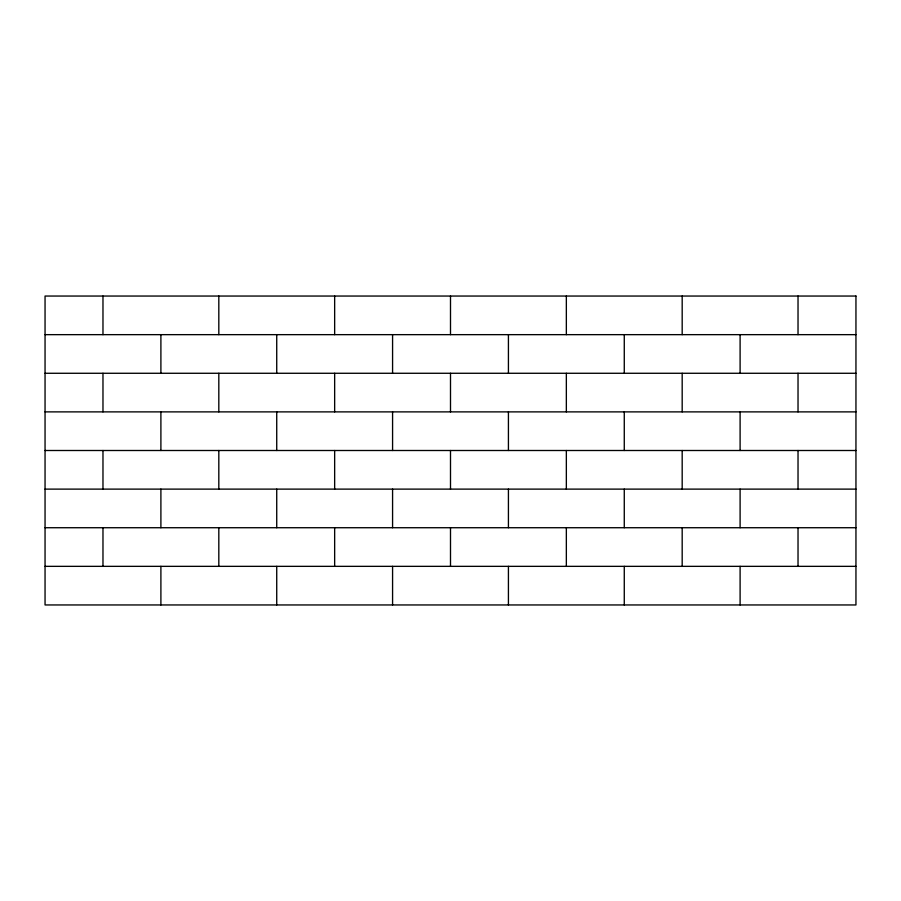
<?xml version="1.0" encoding="UTF-8"?>
<svg xmlns="http://www.w3.org/2000/svg" width="901" height="901" viewBox="0 0 901 901"><rect width="100%" height="100%" fill="white"/><g stroke="black" fill="none" stroke-linecap="round" stroke-linejoin="round"><path stroke-width="1.35" d="M45.05 334.654L855.95 334.654M45.05 373.273L855.95 373.273M45.05 411.881L855.95 411.881M45.05 450.5L855.95 450.5M45.05 489.119L855.95 489.119M45.05 527.727L855.95 527.727M45.05 566.346L855.95 566.346M798.027 296.046L798.027 334.654M798.027 373.273L798.027 411.881M798.027 450.5L798.027 489.119M798.027 527.727L798.027 566.346M740.104 334.654L740.104 373.273M740.104 411.881L740.104 450.5M740.104 489.119L740.104 527.727M740.104 566.346L740.104 604.954M682.181 296.046L682.181 334.654M682.181 373.273L682.181 411.881M682.181 450.5L682.181 489.119M682.181 527.727L682.181 566.346M624.269 334.654L624.269 373.273M624.269 411.881L624.269 450.5M624.269 489.119L624.269 527.727M624.269 566.346L624.269 604.954M566.346 296.046L566.346 334.654M566.346 373.273L566.346 411.881M566.346 450.5L566.346 489.119M566.346 527.727L566.346 566.346M508.423 334.654L508.423 373.273M508.423 411.881L508.423 450.5M508.423 489.119L508.423 527.727M508.423 566.346L508.423 604.954M450.5 296.046L450.5 334.654M450.5 373.273L450.5 411.881M450.5 450.5L450.5 489.119M450.5 527.727L450.5 566.346M392.577 334.654L392.577 373.273M392.577 411.881L392.577 450.5M392.577 489.119L392.577 527.727M392.577 566.346L392.577 604.954M334.654 296.046L334.654 334.654M334.654 373.273L334.654 411.881M334.654 450.5L334.654 489.119M334.654 527.727L334.654 566.346M276.731 334.654L276.731 373.273M276.731 411.881L276.731 450.5M276.731 489.119L276.731 527.727M276.731 566.346L276.731 604.954M218.819 296.046L218.819 334.654M218.819 373.273L218.819 411.881M218.819 450.5L218.819 489.119M218.819 527.727L218.819 566.346M160.896 334.654L160.896 373.273M160.896 411.881L160.896 450.5M160.896 489.119L160.896 527.727M160.896 566.346L160.896 604.954M102.973 296.046L102.973 334.654M102.973 373.273L102.973 411.881M102.973 450.5L102.973 489.119M102.973 527.727L102.973 566.346M855.95 296.046L45.05 296.046L45.05 604.954L855.95 604.954L855.95 296.046"/></g></svg>
